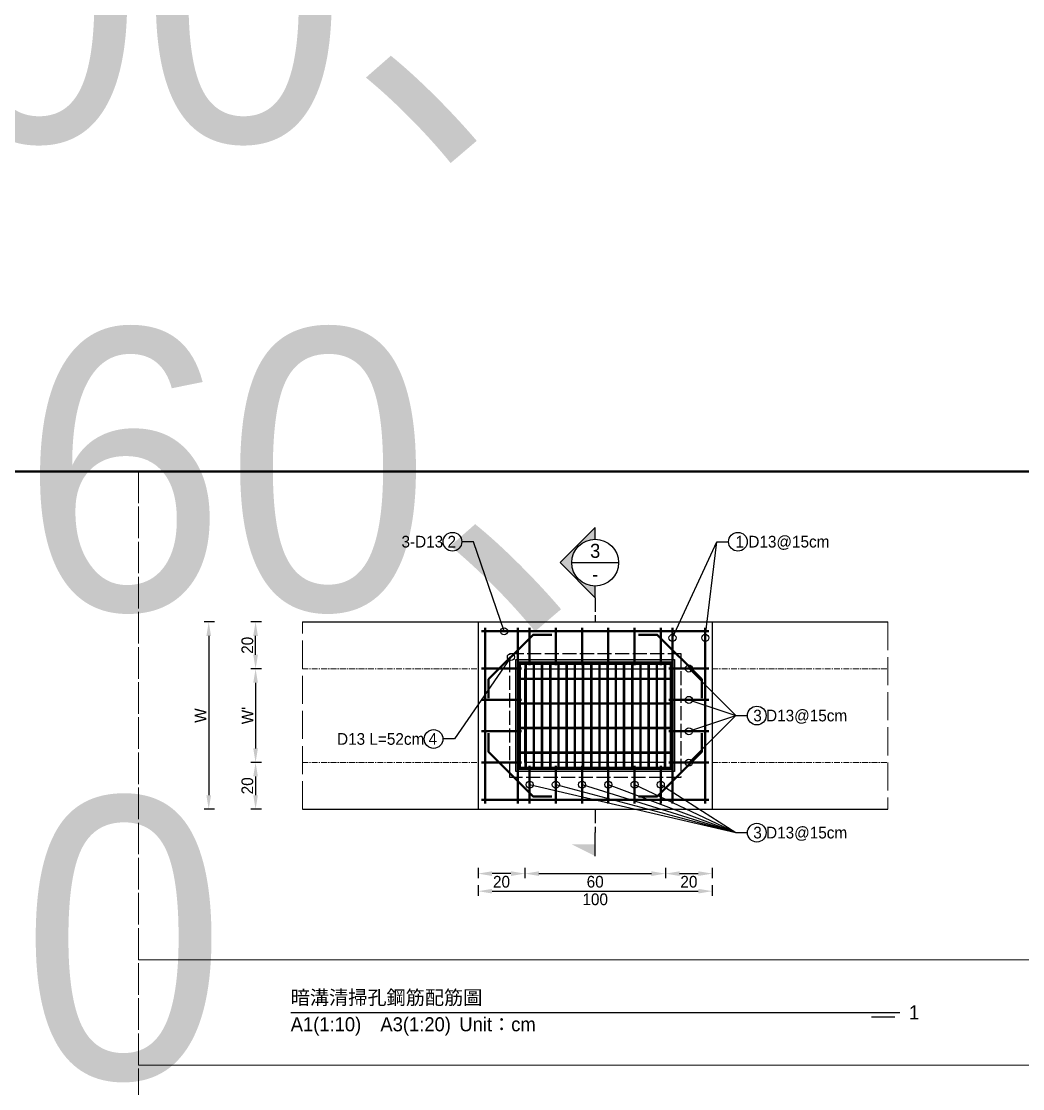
# Model space of a CAD drawing. Extents: x -7340 to 3675, y -3342 to 777.
# Drawn here: x -1710 to -1282.5, y -1777.6 to -1321.8 of the extents above; entities that cross this region are included whole.
import ezdxf
from ezdxf import colors
from ezdxf.entities.mleader import LeaderData, LeaderLine
from ezdxf.math import Vec2, Vec3

# ---------------------------------------------------------------- set-up
doc = ezdxf.new("R2010")
doc.units = 0
doc.header["$MEASUREMENT"] = 0
doc.linetypes.add('ACAD_ISO02W100', pattern=[15, 12, -3])
doc.linetypes.add('CENTERX2', pattern=[4, 2.5, -0.5, 0.5, -0.5])
for name, color, linetype, lineweight in [('一、3.基本-變更', 1, 'Continuous', 50), ('二、1.繪圖-既有設施', 8, 'Continuous', 20), ('二、2.繪圖-施作項目', 181, 'Continuous', 30), ('二、5.繪圖-鋼筋', 60, 'Continuous', 50), ('二、6.繪圖-其他施作項目', 35, 'Continuous', 30)]:
    doc.layers.add(name, color=color, linetype=linetype, lineweight=lineweight)
doc.layers.add('一、4.基本-隱藏', color=9, linetype='ACAD_ISO02W100', lineweight=20, plot=False)
doc.layers.add('三、3.文字-註解文字', color=2, linetype='Continuous')
doc.styles.add('次圖名(詳圖)', font='MS PGothic.ttf', dxfattribs={"height": 6})
doc.styles.add('註解文字(詳圖)', font='MS PGothic.ttf', dxfattribs={"height": 5})
doc.dimstyles.new('註解文字(詳圖)', dxfattribs={"dimtxt": 5, "dimasz": 6, "dimexe": 2, "dimexo": 5, "dimgap": 1, "dimtad": 2, "dimzin": 0, "dimdsep": 46, "dimtxsty": '註解文字(詳圖)', "dimcen": 0.1, "dimclrd": 144, "dimclre": 144, "dimclrt": 256, "dimadec": 0, "dimazin": 0, "dimtfac": 1, "dimtofl": 0, "dimtmove": 0, "dimatfit": 3, "dimfxlon": 1, "dimtolj": 1, "dimtzin": 0, "dimlwd": -1, "dimlwe": -1, "dimarcsym": 1})
pattern_1 = [(45, (-2670.3608, -1414.5957), (-2.65165, 2.65165), []), (45, (-2669.477, -1414.5957), (-2.65165, 2.65165), []), (45, (-2668.593, -1414.5957), (-2.65165, 2.65165), []), (45, (-2667.709, -1414.5957), (-2.65165, 2.65165), [])]

# ---------------------------------------------------------------- blocks, each defined once
blk = doc.blocks.new('*D249')
at = {"layer": 'Defpoints', "color": 0, "transparency": 16777216}
for p in [(-1610, -1578.25), (-1590, -1578.25), (-1590, -1598.25)]:
    blk.add_point(p, dxfattribs=at)
at = {"layer": '三、3.文字-註解文字', "color": 144, "transparency": 16777216}
for p, q in [((-1607.5, -1578.25), (-1612, -1578.25)), ((-1610, -1592.25), (-1610, -1584.25)), ((-1607.5, -1598.25), (-1612, -1598.25))]:
    blk.add_line(p, q, dxfattribs=at)
for points in [[(-1611, -1584.25), (-1609, -1584.25), (-1610, -1578.25)], [(-1611, -1592.25), (-1609, -1592.25), (-1610, -1598.25)]]:
    blk.add_solid(points, dxfattribs=at)
at = {"layer": '三、3.文字-註解文字', "transparency": 16777216, "insert": (-1613.5, -1588.25), "char_height": 5, "attachment_point": 5, "rotation": 90, "style": '註解文字(詳圖)'}
blk.add_mtext('\\A1;20', dxfattribs=at)
blk = doc.blocks.new('*D250')
at = {"layer": 'Defpoints', "color": 0, "transparency": 16777216}
for p in [(-1590, -1598.25), (-1610, -1638.25), (-1590, -1638.25)]:
    blk.add_point(p, dxfattribs=at)
at = {"layer": '三、3.文字-註解文字', "color": 144, "transparency": 16777216}
for p, q in [((-1607.5, -1598.25), (-1612, -1598.25)), ((-1610, -1604.25), (-1610, -1632.25)), ((-1607.5, -1638.25), (-1612, -1638.25))]:
    blk.add_line(p, q, dxfattribs=at)
for points in [[(-1611, -1604.25), (-1609, -1604.25), (-1610, -1598.25)], [(-1611, -1632.25), (-1609, -1632.25), (-1610, -1638.25)]]:
    blk.add_solid(points, dxfattribs=at)
at = {"layer": '三、3.文字-註解文字', "transparency": 16777216, "insert": (-1613.5, -1618.25), "char_height": 5, "attachment_point": 5, "rotation": 90, "style": '註解文字(詳圖)'}
blk.add_mtext("\\A1;W'", dxfattribs=at)
blk = doc.blocks.new('*D251')
at = {"layer": 'Defpoints', "color": 0, "transparency": 16777216}
for p in [(-1590, -1638.25), (-1610, -1658.25), (-1590, -1658.25)]:
    blk.add_point(p, dxfattribs=at)
at = {"layer": '三、3.文字-註解文字', "color": 144, "transparency": 16777216}
for p, q in [((-1607.5, -1638.25), (-1612, -1638.25)), ((-1610, -1644.25), (-1610, -1652.25)), ((-1607.5, -1658.25), (-1612, -1658.25))]:
    blk.add_line(p, q, dxfattribs=at)
for points in [[(-1611, -1644.25), (-1609, -1644.25), (-1610, -1638.25)], [(-1611, -1652.25), (-1609, -1652.25), (-1610, -1658.25)]]:
    blk.add_solid(points, dxfattribs=at)
at = {"layer": '三、3.文字-註解文字', "transparency": 16777216, "insert": (-1613.5, -1648.25), "char_height": 5, "attachment_point": 5, "rotation": 90, "style": '註解文字(詳圖)'}
blk.add_mtext('\\A1;20', dxfattribs=at)
blk = doc.blocks.new('*D247')
at = {"layer": 'Defpoints', "color": 0, "transparency": 16777216}
for p in [(-1590, -1578.25), (-1630, -1658.25), (-1590, -1658.25)]:
    blk.add_point(p, dxfattribs=at)
at = {"layer": '三、3.文字-註解文字', "color": 144, "transparency": 16777216}
for p, q in [((-1627.5, -1578.25), (-1632, -1578.25)), ((-1630, -1584.25), (-1630, -1652.25)), ((-1627.5, -1658.25), (-1632, -1658.25))]:
    blk.add_line(p, q, dxfattribs=at)
for points in [[(-1631, -1584.25), (-1629, -1584.25), (-1630, -1578.25)], [(-1631, -1652.25), (-1629, -1652.25), (-1630, -1658.25)]]:
    blk.add_solid(points, dxfattribs=at)
at = {"layer": '三、3.文字-註解文字', "transparency": 16777216, "insert": (-1633.5, -1618.25), "char_height": 5, "attachment_point": 5, "rotation": 90, "style": '註解文字(詳圖)'}
blk.add_mtext('\\A1;W', dxfattribs=at)
blk = doc.blocks.new('_Small')
at = {"color": 0, "linetype": 'ByBlock', "lineweight": -2}
blk.add_circle((0, 0), 0.25, dxfattribs=at)
blk = doc.blocks.new('*D300')
at = {"layer": 'Defpoints', "color": 0, "transparency": 16777216}
for p in [(-1515, -1638.25), (-1495, -1638.25), (-1515, -1685.75)]:
    blk.add_point(p, dxfattribs=at)
at = {"layer": '三、3.文字-註解文字', "color": 144, "transparency": 16777216}
for p, q in [((-1515, -1683.25), (-1515, -1687.75)), ((-1501, -1685.75), (-1509, -1685.75)), ((-1495, -1683.25), (-1495, -1687.75))]:
    blk.add_line(p, q, dxfattribs=at)
for points in [[(-1509, -1684.75), (-1509, -1686.75), (-1515, -1685.75)], [(-1501, -1684.75), (-1501, -1686.75), (-1495, -1685.75)]]:
    blk.add_solid(points, dxfattribs=at)
at = {"layer": '三、3.文字-註解文字', "transparency": 16777216, "insert": (-1505, -1689.25), "char_height": 5, "attachment_point": 5, "style": '註解文字(詳圖)'}
blk.add_mtext('\\A1;20', dxfattribs=at)
blk = doc.blocks.new('*D301')
at = {"layer": 'Defpoints', "color": 0, "transparency": 16777216}
for p in [(-1495, -1638.25), (-1435, -1638.25), (-1435, -1685.75)]:
    blk.add_point(p, dxfattribs=at)
at = {"layer": '三、3.文字-註解文字', "color": 144, "transparency": 16777216}
for p, q in [((-1495, -1683.25), (-1495, -1687.75)), ((-1489, -1685.75), (-1441, -1685.75)), ((-1435, -1683.25), (-1435, -1687.75))]:
    blk.add_line(p, q, dxfattribs=at)
for points in [[(-1489, -1684.75), (-1489, -1686.75), (-1495, -1685.75)], [(-1441, -1684.75), (-1441, -1686.75), (-1435, -1685.75)]]:
    blk.add_solid(points, dxfattribs=at)
at = {"layer": '三、3.文字-註解文字', "transparency": 16777216, "insert": (-1465, -1689.25), "char_height": 5, "attachment_point": 5, "style": '註解文字(詳圖)'}
blk.add_mtext('\\A1;60', dxfattribs=at)
blk = doc.blocks.new('*D302')
at = {"layer": 'Defpoints', "color": 0, "transparency": 16777216}
for p in [(-1435, -1638.25), (-1415, -1638.25), (-1415, -1685.75)]:
    blk.add_point(p, dxfattribs=at)
at = {"layer": '三、3.文字-註解文字', "color": 144, "transparency": 16777216}
for p, q in [((-1435, -1683.25), (-1435, -1687.75)), ((-1429, -1685.75), (-1421, -1685.75)), ((-1415, -1683.25), (-1415, -1687.75))]:
    blk.add_line(p, q, dxfattribs=at)
for points in [[(-1429, -1684.75), (-1429, -1686.75), (-1435, -1685.75)], [(-1421, -1684.75), (-1421, -1686.75), (-1415, -1685.75)]]:
    blk.add_solid(points, dxfattribs=at)
at = {"layer": '三、3.文字-註解文字', "transparency": 16777216, "insert": (-1425, -1689.25), "char_height": 5, "attachment_point": 5, "style": '註解文字(詳圖)'}
blk.add_mtext('\\A1;20', dxfattribs=at)
blk = doc.blocks.new('*D303')
at = {"layer": 'Defpoints', "color": 0, "transparency": 16777216}
for p in [(-1515, -1658.25), (-1415, -1658.25), (-1415, -1693.25)]:
    blk.add_point(p, dxfattribs=at)
at = {"layer": '三、3.文字-註解文字', "color": 144, "transparency": 16777216}
for p, q in [((-1515, -1690.75), (-1515, -1695.25)), ((-1415, -1690.75), (-1415, -1695.25)), ((-1509, -1693.25), (-1421, -1693.25))]:
    blk.add_line(p, q, dxfattribs=at)
for points in [[(-1509, -1692.25), (-1509, -1694.25), (-1515, -1693.25)], [(-1421, -1692.25), (-1421, -1694.25), (-1415, -1693.25)]]:
    blk.add_solid(points, dxfattribs=at)
at = {"layer": '三、3.文字-註解文字', "transparency": 16777216, "insert": (-1465, -1696.75), "char_height": 5, "attachment_point": 5, "style": '註解文字(詳圖)'}
blk.add_mtext('\\A1;100', dxfattribs=at)

msp = doc.modelspace()

# ---------------------------------------------------------------- hatches: boundary and pattern name
at = {"layer": '三、3.文字-註解文字'}
h = msp.add_hatch(color=256, dxfattribs=at)
h.dxf.hatch_style = 1
h.paths.add_polyline_path([(-1465, -1537.943), (-1480, -1552.943), (-1465, -1567.943), (-1465, -1562.943, -0.4142136), (-1475, -1552.943, -0.4142136), (-1465, -1542.943)])
h = msp.add_hatch(color=256, dxfattribs=at)
h.dxf.hatch_style = 1
h.paths.add_polyline_path([(-1475, -1673.25), (-1465, -1678.25), (-1465, -1673.25)])
at = {"layer": '二、6.繪圖-其他施作項目'}
h = msp.add_hatch(color=256, dxfattribs=at)
h.dxf.hatch_style = 1
h.paths.add_polyline_path([(-1498.9, -1594.35), (-1498.9, -1642.15), (-1431.1, -1642.15), (-1431.1, -1594.35)])
h.paths.add_polyline_path([(-1498, -1595.25), (-1432, -1595.25), (-1432, -1641.25), (-1498, -1641.25)], flags=16)
h.paths.add_polyline_path([(-1495, -1598.25), (-1435, -1598.25), (-1435, -1638.25), (-1495, -1638.25)], flags=0)
h = msp.add_hatch(dxfattribs=at)
h.set_pattern_fill('ANSI34', color=256, scale=5)
h.set_pattern_definition(pattern_1)
h.paths.add_polyline_path([(-1433, -1602.25), (-1497, -1602.25), (-1497, -1602.75), (-1433, -1602.75)])
h = msp.add_hatch(dxfattribs=at)
h.set_pattern_fill('ANSI34', color=256, scale=5)
h.set_pattern_definition(pattern_1)
h.paths.add_polyline_path([(-1433, -1612.75), (-1497, -1612.75), (-1497, -1613.25), (-1433, -1613.25)])
h = msp.add_hatch(dxfattribs=at)
h.set_pattern_fill('ANSI34', color=256, scale=5)
h.set_pattern_definition(pattern_1)
h.paths.add_polyline_path([(-1433, -1623.25), (-1497, -1623.25), (-1497, -1623.75), (-1433, -1623.75)])
h = msp.add_hatch(dxfattribs=at)
h.set_pattern_fill('ANSI34', color=256, scale=5)
h.set_pattern_definition(pattern_1)
h.paths.add_polyline_path([(-1433, -1633.75), (-1497, -1633.75), (-1497, -1634.25), (-1433, -1634.25)])

# ---------------------------------------------------------------- linework, layer by layer
at = {"layer": '一、3.基本-變更'}
msp.add_lwpolyline([(-3420, -1514), (0, -1514), (0, -2021), (-3420, -2021)], close=True, dxfattribs=at)
at = {"layer": '一、4.基本-隱藏'}
for points in [[(-1660, -1514), (-880, -1514), (-880, -2021), (-1660, -2021)], [(-1660, -1514), (-1270, -1514), (-1270, -1722.5), (-1660, -1722.5)], [(-1590, -1578.25), (-1340, -1578.25), (-1340, -1658.25), (-1590, -1658.25)], [(-1660, -1722.5), (-1270, -1722.5), (-1270, -1767.5), (-1660, -1767.5)], [(-1660, -1767.5), (-1270, -1767.5), (-1270, -1976), (-1660, -1976)]]:
    msp.add_lwpolyline(points, close=True, dxfattribs=at)
at = {"layer": '三、3.文字-註解文字'}
for points in [[(-1465, -1542.943), (-1465, -1537.943), (-1480, -1552.943), (-1465, -1567.943), (-1465, -1562.943)], [(-1475, -1552.943), (-1455, -1552.943)], [(-1465, -1678.25), (-1465, -1668.25)], [(-1595, -1745), (-1335, -1745)], [(-1337, -1747), (-1347, -1747)]]:
    msp.add_lwpolyline(points, dxfattribs=at)
at = {"layer": '三、3.文字-註解文字', "linetype": 'ACAD_ISO02W100', "ltscale": 0.5}
for points in [[(-1465, -1567.943), (-1465, -1577.943)], [(-1465, -1658.25), (-1465, -1668.25)]]:
    msp.add_lwpolyline(points, dxfattribs=at)
at = {"layer": '三、3.文字-註解文字'}
for centre, radius in [((-1525.93, -1544), 4), ((-1404.07, -1544), 4), ((-1465, -1552.943), 10), ((-1396, -1618.25), 4), ((-1534, -1628.25), 4), ((-1396, -1668.25), 4)]:
    msp.add_circle(centre, radius, dxfattribs=at)
at = {"layer": '二、1.繪圖-既有設施', "linetype": 'CENTERX2'}
for points in [[(-1590, -1598.25), (-1515, -1598.25)], [(-1415, -1598.25), (-1340, -1598.25)], [(-1590, -1638.25), (-1515, -1638.25)], [(-1415, -1638.25), (-1340, -1638.25)]]:
    msp.add_lwpolyline(points, dxfattribs=at)
at = {"layer": '二、2.繪圖-施作項目'}
for points in [[(-1590, -1578.25), (-1340, -1578.25)], [(-1515, -1578.25), (-1515, -1658.25)], [(-1415, -1578.25), (-1415, -1658.25)], [(-1590, -1658.25), (-1340, -1658.25)]]:
    msp.add_lwpolyline(points, dxfattribs=at)
msp.add_lwpolyline([(-1495, -1598.25), (-1435, -1598.25), (-1435, -1638.25), (-1495, -1638.25)], close=True, dxfattribs=at)
at = {"layer": '二、5.繪圖-鋼筋'}
for points in [[(-1512, -1580.75), (-1512, -1655.75)], [(-1498, -1580.75), (-1498, -1655.75)], [(-1493, -1596.75), (-1493, -1580.75)], [(-1481.8, -1596.75), (-1481.8, -1580.75)], [(-1470.6, -1596.75), (-1470.6, -1580.75)], [(-1459.4, -1596.75), (-1459.4, -1580.75)], [(-1448.2, -1596.75), (-1448.2, -1580.75)], [(-1437, -1596.75), (-1437, -1580.75)], [(-1432, -1580.75), (-1432, -1655.75)], [(-1418, -1580.75), (-1418, -1655.75)], [(-1513.5, -1582.25), (-1416.5, -1582.25)], [(-1510.5, -1610.75), (-1510.5, -1602.75), (-1491.5, -1583.75), (-1483.5, -1583.75)], [(-1419.5, -1610.75), (-1419.5, -1602.75), (-1438.5, -1583.75), (-1446.5, -1583.75)], [(-1513.5, -1598.15), (-1496.5, -1598.15)], [(-1433.5, -1598.15), (-1416.5, -1598.15)], [(-1513.5, -1611.55), (-1496.5, -1611.55)], [(-1433.5, -1611.55), (-1416.5, -1611.55)], [(-1513.5, -1624.95), (-1496.5, -1624.95)], [(-1510.5, -1625.75), (-1510.5, -1633.75), (-1491.5, -1652.75), (-1483.5, -1652.75)], [(-1419.5, -1625.75), (-1419.5, -1633.75), (-1438.5, -1652.75), (-1446.5, -1652.75)], [(-1433.5, -1624.95), (-1416.5, -1624.95)], [(-1513.5, -1638.35), (-1496.5, -1638.35)], [(-1493, -1655.75), (-1493, -1639.75)], [(-1481.8, -1655.75), (-1481.8, -1639.75)], [(-1470.6, -1655.75), (-1470.6, -1639.75)], [(-1459.4, -1655.75), (-1459.4, -1639.75)], [(-1448.2, -1655.75), (-1448.2, -1639.75)], [(-1437, -1655.75), (-1437, -1639.75)], [(-1433.5, -1638.35), (-1416.5, -1638.35)], [(-1513.5, -1654.25), (-1416.5, -1654.25)]]:
    msp.add_lwpolyline(points, dxfattribs=at)
at = {"layer": '二、6.繪圖-其他施作項目', "linetype": 'ACAD_ISO02W100', "ltscale": 0.5}
for points in [[(-1501.5, -1591.75), (-1428.5, -1591.75), (-1428.5, -1644.75), (-1501.5, -1644.75)], [(-1495, -1598.25), (-1435, -1598.25), (-1435, -1638.25), (-1495, -1638.25)]]:
    msp.add_lwpolyline(points, close=True, dxfattribs=at)
at = {"layer": '二、6.繪圖-其他施作項目'}
for points in [[(-1498.9, -1594.35), (-1431.1, -1594.35), (-1431.1, -1642.15), (-1498.9, -1642.15)], [(-1498, -1595.25), (-1432, -1595.25), (-1432, -1641.25), (-1498, -1641.25)], [(-1497.5, -1595.75), (-1432.5, -1595.75), (-1432.5, -1640.75), (-1497.5, -1640.75)]]:
    msp.add_lwpolyline(points, close=True, dxfattribs=at)
for points in [[(-1497.5, -1595.75), (-1432.5, -1595.75)], [(-1497.5, -1595.75), (-1497.5, -1640.75)], [(-1497, -1595.75), (-1497, -1640.75)], [(-1497, -1596.25), (-1433, -1596.25)], [(-1495, -1596.25), (-1495, -1602.25)], [(-1494.5, -1596.25), (-1494.5, -1602.25)], [(-1491.5, -1596.25), (-1491.5, -1602.25)], [(-1491, -1596.25), (-1491, -1602.25)], [(-1488, -1596.25), (-1488, -1602.25)], [(-1487.5, -1596.25), (-1487.5, -1602.25)], [(-1484.5, -1596.25), (-1484.5, -1602.25)], [(-1484, -1596.25), (-1484, -1602.25)], [(-1481, -1596.25), (-1481, -1602.25)], [(-1480.5, -1596.25), (-1480.5, -1602.25)], [(-1477.5, -1596.25), (-1477.5, -1602.25)], [(-1477, -1596.25), (-1477, -1602.25)], [(-1474, -1596.25), (-1474, -1602.25)], [(-1473.5, -1596.25), (-1473.5, -1602.25)], [(-1470.5, -1596.25), (-1470.5, -1602.25)], [(-1470, -1596.25), (-1470, -1602.25)], [(-1467, -1596.25), (-1467, -1602.25)], [(-1466.5, -1596.25), (-1466.5, -1602.25)], [(-1463.5, -1596.25), (-1463.5, -1602.25)], [(-1463, -1596.25), (-1463, -1602.25)], [(-1460, -1596.25), (-1460, -1602.25)], [(-1459.5, -1596.25), (-1459.5, -1602.25)], [(-1456.5, -1596.25), (-1456.5, -1602.25)], [(-1456, -1596.25), (-1456, -1602.25)], [(-1453, -1596.25), (-1453, -1602.25)], [(-1452.5, -1596.25), (-1452.5, -1602.25)], [(-1449.5, -1596.25), (-1449.5, -1602.25)], [(-1449, -1596.25), (-1449, -1602.25)], [(-1446, -1596.25), (-1446, -1602.25)], [(-1445.5, -1596.25), (-1445.5, -1602.25)], [(-1442.5, -1596.25), (-1442.5, -1602.25)], [(-1442, -1596.25), (-1442, -1602.25)], [(-1439, -1596.25), (-1439, -1602.25)], [(-1438.5, -1596.25), (-1438.5, -1602.25)], [(-1435.5, -1596.25), (-1435.5, -1602.25)], [(-1435, -1596.25), (-1435, -1602.25)], [(-1433, -1595.75), (-1433, -1640.75)], [(-1432.5, -1595.75), (-1432.5, -1640.75)], [(-1497, -1602.25), (-1433, -1602.25)], [(-1497, -1602.75), (-1433, -1602.75)], [(-1495, -1602.75), (-1495, -1612.75)], [(-1494.5, -1602.75), (-1494.5, -1612.75)], [(-1491.5, -1602.75), (-1491.5, -1612.75)], [(-1491, -1602.75), (-1491, -1612.75)], [(-1488, -1602.75), (-1488, -1612.75)], [(-1487.5, -1602.75), (-1487.5, -1612.75)], [(-1484.5, -1602.75), (-1484.5, -1612.75)], [(-1484, -1602.75), (-1484, -1612.75)], [(-1481, -1602.75), (-1481, -1612.75)], [(-1480.5, -1602.75), (-1480.5, -1612.75)], [(-1477.5, -1602.75), (-1477.5, -1612.75)], [(-1477, -1602.75), (-1477, -1612.75)], [(-1474, -1602.75), (-1474, -1612.75)], [(-1473.5, -1602.75), (-1473.5, -1612.75)], [(-1470.5, -1602.75), (-1470.5, -1612.75)], [(-1470, -1602.75), (-1470, -1612.75)], [(-1467, -1602.75), (-1467, -1612.75)], [(-1466.5, -1602.75), (-1466.5, -1612.75)], [(-1463.5, -1602.75), (-1463.5, -1612.75)], [(-1463, -1602.75), (-1463, -1612.75)], [(-1460, -1602.75), (-1460, -1612.75)], [(-1459.5, -1602.75), (-1459.5, -1612.75)], [(-1456.5, -1602.75), (-1456.5, -1612.75)], [(-1456, -1602.75), (-1456, -1612.75)], [(-1453, -1602.75), (-1453, -1612.75)], [(-1452.5, -1602.75), (-1452.5, -1612.75)], [(-1449.5, -1602.75), (-1449.5, -1612.75)], [(-1449, -1602.75), (-1449, -1612.75)], [(-1446, -1602.75), (-1446, -1612.75)], [(-1445.5, -1602.75), (-1445.5, -1612.75)], [(-1442.5, -1602.75), (-1442.5, -1612.75)], [(-1442, -1602.75), (-1442, -1612.75)], [(-1439, -1602.75), (-1439, -1612.75)], [(-1438.5, -1602.75), (-1438.5, -1612.75)], [(-1435.5, -1602.75), (-1435.5, -1612.75)], [(-1435, -1602.75), (-1435, -1612.75)], [(-1497, -1612.75), (-1433, -1612.75)], [(-1497, -1613.25), (-1433, -1613.25)], [(-1495, -1613.25), (-1495, -1623.25)], [(-1494.5, -1613.25), (-1494.5, -1623.25)], [(-1491.5, -1613.25), (-1491.5, -1623.25)], [(-1491, -1613.25), (-1491, -1623.25)], [(-1488, -1613.25), (-1488, -1623.25)], [(-1487.5, -1613.25), (-1487.5, -1623.25)], [(-1484.5, -1613.25), (-1484.5, -1623.25)], [(-1484, -1613.25), (-1484, -1623.25)], [(-1481, -1613.25), (-1481, -1623.25)], [(-1480.5, -1613.25), (-1480.5, -1623.25)], [(-1477.5, -1613.25), (-1477.5, -1623.25)], [(-1477, -1613.25), (-1477, -1623.25)], [(-1474, -1613.25), (-1474, -1623.25)], [(-1473.5, -1613.25), (-1473.5, -1623.25)], [(-1470.5, -1613.25), (-1470.5, -1623.25)], [(-1470, -1613.25), (-1470, -1623.25)], [(-1467, -1613.25), (-1467, -1623.25)], [(-1466.5, -1613.25), (-1466.5, -1623.25)], [(-1463.5, -1613.25), (-1463.5, -1623.25)], [(-1463, -1613.25), (-1463, -1623.25)], [(-1460, -1613.25), (-1460, -1623.25)], [(-1459.5, -1613.25), (-1459.5, -1623.25)], [(-1456.5, -1613.25), (-1456.5, -1623.25)], [(-1456, -1613.25), (-1456, -1623.25)], [(-1453, -1613.25), (-1453, -1623.25)], [(-1452.5, -1613.25), (-1452.5, -1623.25)], [(-1449.5, -1613.25), (-1449.5, -1623.25)], [(-1449, -1613.25), (-1449, -1623.25)], [(-1446, -1613.25), (-1446, -1623.25)], [(-1445.5, -1613.25), (-1445.5, -1623.25)], [(-1442.5, -1613.25), (-1442.5, -1623.25)], [(-1442, -1613.25), (-1442, -1623.25)], [(-1439, -1613.25), (-1439, -1623.25)], [(-1438.5, -1613.25), (-1438.5, -1623.25)], [(-1435.5, -1613.25), (-1435.5, -1623.25)], [(-1435, -1613.25), (-1435, -1623.25)], [(-1497, -1623.25), (-1433, -1623.25)], [(-1497, -1623.75), (-1433, -1623.75)], [(-1495, -1623.75), (-1495, -1633.75)], [(-1494.5, -1623.75), (-1494.5, -1633.75)], [(-1491.5, -1623.75), (-1491.5, -1633.75)], [(-1491, -1623.75), (-1491, -1633.75)], [(-1488, -1623.75), (-1488, -1633.75)], [(-1487.5, -1623.75), (-1487.5, -1633.75)], [(-1484.5, -1623.75), (-1484.5, -1633.75)], [(-1484, -1623.75), (-1484, -1633.75)], [(-1481, -1623.75), (-1481, -1633.75)], [(-1480.5, -1623.75), (-1480.5, -1633.75)], [(-1477.5, -1623.75), (-1477.5, -1633.75)], [(-1477, -1623.75), (-1477, -1633.75)], [(-1474, -1623.75), (-1474, -1633.75)], [(-1473.5, -1623.75), (-1473.5, -1633.75)], [(-1470.5, -1623.75), (-1470.5, -1633.75)], [(-1470, -1623.75), (-1470, -1633.75)], [(-1467, -1623.75), (-1467, -1633.75)], [(-1466.5, -1623.75), (-1466.5, -1633.75)], [(-1463.5, -1623.75), (-1463.5, -1633.75)], [(-1463, -1623.75), (-1463, -1633.75)], [(-1460, -1623.75), (-1460, -1633.75)], [(-1459.5, -1623.75), (-1459.5, -1633.75)], [(-1456.5, -1623.75), (-1456.5, -1633.75)], [(-1456, -1623.75), (-1456, -1633.75)], [(-1453, -1623.75), (-1453, -1633.75)], [(-1452.5, -1623.75), (-1452.5, -1633.75)], [(-1449.5, -1623.75), (-1449.5, -1633.75)], [(-1449, -1623.75), (-1449, -1633.75)], [(-1446, -1623.75), (-1446, -1633.75)], [(-1445.5, -1623.75), (-1445.5, -1633.75)], [(-1442.5, -1623.75), (-1442.5, -1633.75)], [(-1442, -1623.75), (-1442, -1633.75)], [(-1439, -1623.75), (-1439, -1633.75)], [(-1438.5, -1623.75), (-1438.5, -1633.75)], [(-1435.5, -1623.75), (-1435.5, -1633.75)], [(-1435, -1623.75), (-1435, -1633.75)], [(-1497, -1633.75), (-1433, -1633.75)], [(-1497, -1634.25), (-1433, -1634.25)], [(-1495, -1634.25), (-1495, -1640.25)], [(-1494.5, -1634.25), (-1494.5, -1640.25)], [(-1491.5, -1634.25), (-1491.5, -1640.25)], [(-1491, -1634.25), (-1491, -1640.25)], [(-1488, -1634.25), (-1488, -1640.25)], [(-1487.5, -1634.25), (-1487.5, -1640.25)], [(-1484.5, -1634.25), (-1484.5, -1640.25)], [(-1484, -1634.25), (-1484, -1640.25)], [(-1481, -1634.25), (-1481, -1640.25)], [(-1480.5, -1634.25), (-1480.5, -1640.25)], [(-1477.5, -1634.25), (-1477.5, -1640.25)], [(-1477, -1634.25), (-1477, -1640.25)], [(-1474, -1634.25), (-1474, -1640.25)], [(-1473.5, -1634.25), (-1473.5, -1640.25)], [(-1470.5, -1634.25), (-1470.5, -1640.25)], [(-1470, -1634.25), (-1470, -1640.25)], [(-1467, -1634.25), (-1467, -1640.25)], [(-1466.5, -1634.25), (-1466.5, -1640.25)], [(-1463.5, -1634.25), (-1463.5, -1640.25)], [(-1463, -1634.25), (-1463, -1640.25)], [(-1460, -1634.25), (-1460, -1640.25)], [(-1459.5, -1634.25), (-1459.5, -1640.25)], [(-1456.5, -1634.25), (-1456.5, -1640.25)], [(-1456, -1634.25), (-1456, -1640.25)], [(-1453, -1634.25), (-1453, -1640.25)], [(-1452.5, -1634.25), (-1452.5, -1640.25)], [(-1449.5, -1634.25), (-1449.5, -1640.25)], [(-1449, -1634.25), (-1449, -1640.25)], [(-1446, -1634.25), (-1446, -1640.25)], [(-1445.5, -1634.25), (-1445.5, -1640.25)], [(-1442.5, -1634.25), (-1442.5, -1640.25)], [(-1442, -1634.25), (-1442, -1640.25)], [(-1439, -1634.25), (-1439, -1640.25)], [(-1438.5, -1634.25), (-1438.5, -1640.25)], [(-1435.5, -1634.25), (-1435.5, -1640.25)], [(-1435, -1634.25), (-1435, -1640.25)], [(-1497.5, -1640.75), (-1432.5, -1640.75)], [(-1497, -1640.25), (-1433, -1640.25)]]:
    msp.add_lwpolyline(points, dxfattribs=at)

# ---------------------------------------------------------------- texts
at = {"layer": '一、4.基本-隱藏', "insert": (-1710, -1414), "char_height": 120, "attachment_point": 5, "style": '次圖名(詳圖)'}
msp.add_mtext_dynamic_manual_height_columns("{\\fMS PGothic|b0|i0|c128|p34;W'=40，h=100、80、60、40}", width=698.49542, gutter_width=30, heights=[0], dxfattribs=at)
at = {"layer": '三、3.文字-註解文字', "char_height": 6}
for s, width, gutter_width, insert, attachment_point, style in [('3', 6.60394, 25, (-1465, -1547.943), 5, '註解文字(詳圖)'), ('-', 6.60394, 25, (-1465, -1557.943), 5, '註解文字(詳圖)'), ('{\\fMS PGothic|b0|i0|c128|p34;暗溝}清掃孔{\\fMS PGothic|b0|i0|c128|p34;鋼筋配筋圖}', 113.35584, 15, (-1595, -1739), 4, '次圖名(詳圖)'), ('1', 3, 15, (-1331, -1745), 4, '次圖名(詳圖)'), ('A1(1:10)\u3000A3(1:20){\\fMS PGothic|b0|i0|c128|p34;^IUnit：cm}', 136.03259, 15, (-1595, -1751), 4, '次圖名(詳圖)')]:
    msp.add_mtext_dynamic_manual_height_columns(s, width=width, gutter_width=gutter_width, heights=[0], dxfattribs=dict(at, insert=insert, attachment_point=attachment_point, style=style))

# ---------------------------------------------------------------- dimensions: what is measured, and where the dimension line sits
at = {"layer": '三、3.文字-註解文字'}
for base, p1, p2, text, picture, middle in [((-1630, -1658.25), (-1590, -1578.25), (-1590, -1658.25), 'W', '*D247', (-1633.5, -1618.25)), ((-1610, -1578.25), (-1590, -1598.25), (-1590, -1578.25), '20', '*D249', (-1613.5, -1588.25)), ((-1610, -1638.25), (-1590, -1598.25), (-1590, -1638.25), "W'", '*D250', (-1613.5, -1618.25)), ((-1610, -1658.25), (-1590, -1638.25), (-1590, -1658.25), '20', '*D251', (-1613.5, -1648.25))]:
    dim = msp.add_linear_dim(base=base, p1=p1, p2=p2, angle=90, text=text, dimstyle='註解文字(詳圖)', dxfattribs=at)
    dim.commit()
    dim.dimension.update_dxf_attribs({"geometry": picture, "text_midpoint": middle})
for base, p1, p2, text, picture, middle in [((-1515, -1685.75), (-1495, -1638.25), (-1515, -1638.25), '20', '*D300', (-1505, -1689.25)), ((-1435, -1685.75), (-1495, -1638.25), (-1435, -1638.25), '60', '*D301', (-1465, -1689.25)), ((-1415, -1685.75), (-1435, -1638.25), (-1415, -1638.25), '20', '*D302', (-1425, -1689.25)), ((-1415, -1693.25), (-1515, -1658.25), (-1415, -1658.25), '100', '*D303', (-1465, -1696.75))]:
    dim = msp.add_linear_dim(base=base, p1=p1, p2=p2, text=text, dimstyle='註解文字(詳圖)', dxfattribs=at)
    dim.commit()
    dim.dimension.update_dxf_attribs({"geometry": picture, "text_midpoint": middle})

# ---------------------------------------------------------------- leaders
ml = msp.add_multileader_mtext('Standard', dxfattribs=at)
ml.set_content('{\\fMS PGothic|b0|i0|c128|p34;3-D13 }2{\\fMS PGothic|b0|i0|c128|p34; }', color=256, style='註解文字(詳圖)')
ml.set_leader_properties(color=144, linetype='ByLayer', lineweight=-1)
ml.set_arrow_properties(name='SMALL')
ml.build(insert=Vec2(0, 0))
ml.multileader.update_dxf_attribs({"dogleg_length": 5, "arrow_head_size": 6})
ctx = ml.context
ctx.base_point, ctx.char_height, ctx.arrow_head_size, ctx.landing_gap_size, ctx.plane_origin = Vec3(-1551.305, -1544), 5, 6, 2.5, Vec3(-1615.339, -1591.835)
ctx.text_align_type = 2
notes = []
notes.append((ctx, [(1, (1, 1, 0), (-1516.93, -1544), (-1, 0), 5, [(0, [(-1503.884, -1582.25)], 0, [])])]))
ctx.mtext.insert, ctx.mtext.width, ctx.mtext.alignment, ctx.mtext.flow_direction = Vec3(-1524.43, -1541.486), 42.33146, 3, 5
ml = msp.add_multileader_mtext('Standard', dxfattribs=at)
ml.set_content('{\\fMS PGothic|b0|i0|c128|p34;1 }D13@15cm', color=256, style='註解文字(詳圖)')
ml.set_leader_properties(color=144, linetype='ByLayer', lineweight=-1)
ml.set_arrow_properties(name='SMALL')
ml.build(insert=Vec2(0, 0))
ml.multileader.update_dxf_attribs({"dogleg_length": 5, "arrow_head_size": 6})
ctx = ml.context
ctx.base_point, ctx.char_height, ctx.arrow_head_size, ctx.landing_gap_size, ctx.plane_origin = Vec3(-1408.07, -1544), 5, 6, 3, Vec3(-1450.695, -1591.835)
notes.append((ctx, [(0, (1, 1, 0), (-1413.07, -1544), (1, 0), 5, [(0, [(-1432, -1585.081)], 0, [])])]))
ctx.mtext.insert, ctx.mtext.flow_direction = Vec3(-1405.07, -1541.486), 5
ml = msp.add_multileader_mtext('Standard', dxfattribs=at)
ml.set_content('{\\fMS PGothic|b0|i0|c128|p34; }', color=256, style='註解文字(詳圖)')
ml.set_leader_properties(color=144, linetype='ByLayer', lineweight=-1)
ml.set_arrow_properties(name='SMALL')
ml.build(insert=Vec2(0, 0))
ml.multileader.update_dxf_attribs({"dogleg_length": 5, "arrow_head_size": 6})
ctx = ml.context
ctx.base_point, ctx.char_height, ctx.arrow_head_size, ctx.landing_gap_size, ctx.plane_origin = Vec3(-1408.07, -1544), 5, 6, 3, Vec3(-1436.695, -1591.835)
notes.append((ctx, [(0, (1, 1, 0), (-1413.07, -1544), (1, 0), 5, [(0, [(-1418, -1585.081)], 0, [])])]))
ctx.mtext.insert, ctx.mtext.flow_direction = Vec3(-1405.07, -1541.5), 5
ml = msp.add_multileader_mtext('Standard', dxfattribs=at)
ml.set_content('{\\fMS PGothic|b0|i0|c128|p34;D13 }L=52cm{\\fMS PGothic|b0|i0|c128|p34; 4 }', color=256, style='註解文字(詳圖)')
ml.set_leader_properties(color=144, linetype='ByLayer', lineweight=-1)
ml.set_arrow_properties(name='SMALL')
ml.build(insert=Vec2(0, 0))
ml.multileader.update_dxf_attribs({"dogleg_length": 5, "arrow_head_size": 6})
ctx = ml.context
ctx.base_point, ctx.char_height, ctx.arrow_head_size, ctx.landing_gap_size, ctx.plane_origin = Vec3(-1578.153, -1628.25), 5, 6, 2.5, Vec3(-1623.409, -1676.085)
ctx.text_align_type = 2
notes.append((ctx, [(1, (1, 1, 0), (-1525, -1628.25), (-1, 0), 5, [(0, [(-1501, -1593.25)], 0, [])])]))
ctx.mtext.insert, ctx.mtext.width, ctx.mtext.alignment, ctx.mtext.flow_direction = Vec3(-1532.5, -1625.736), 45.36597, 3, 5
ml = msp.add_multileader_mtext('Standard', dxfattribs=at)
ml.set_content('3{\\fMS PGothic|b0|i0|c128|p34; D13@15cm}', color=256, style='註解文字(詳圖)')
ml.set_leader_properties(color=144, linetype='ByLayer', lineweight=-1)
ml.set_arrow_properties(name='SMALL')
ml.build(insert=Vec2(0, 0))
ml.multileader.update_dxf_attribs({"dogleg_length": 5, "arrow_head_size": 6})
ctx = ml.context
ctx.base_point, ctx.char_height, ctx.arrow_head_size, ctx.landing_gap_size, ctx.plane_origin = Vec3(-1400, -1618.25), 5, 6, 2.5, Vec3(-1442.625, -1666.085)
notes.append((ctx, [(0, (1, 1, 0), (-1405, -1618.25), (1, 0), 5, [(0, [(-1425, -1598.15)], 0, [])])]))
ctx.mtext.insert, ctx.mtext.flow_direction = Vec3(-1397.5, -1615.736), 5
ml = msp.add_multileader_mtext('Standard', dxfattribs=at)
ml.set_content('{\\fMS PGothic|b0|i0|c128|p34; }', color=256, style='註解文字(詳圖)')
ml.set_leader_properties(color=144, linetype='ByLayer', lineweight=-1)
ml.set_arrow_properties(name='SMALL')
ml.build(insert=Vec2(0, 0))
ml.multileader.update_dxf_attribs({"dogleg_length": 5, "arrow_head_size": 6})
ctx = ml.context
ctx.base_point, ctx.char_height, ctx.arrow_head_size, ctx.landing_gap_size, ctx.plane_origin = Vec3(-1400, -1618.25), 5, 6, 3, Vec3(-1428.625, -1666.085)
notes.append((ctx, [(0, (1, 1, 0), (-1405, -1618.25), (1, 0), 5, [(0, [(-1425, -1611.55)], 0, [])])]))
ctx.mtext.insert, ctx.mtext.flow_direction = Vec3(-1397, -1615.75), 5
ml = msp.add_multileader_mtext('Standard', dxfattribs=at)
ml.set_content('{\\fMS PGothic|b0|i0|c128|p34; }', color=256, style='註解文字(詳圖)')
ml.set_leader_properties(color=144, linetype='ByLayer', lineweight=-1)
ml.set_arrow_properties(name='SMALL')
ml.build(insert=Vec2(0, 0))
ml.multileader.update_dxf_attribs({"dogleg_length": 5, "arrow_head_size": 6})
ctx = ml.context
ctx.base_point, ctx.char_height, ctx.arrow_head_size, ctx.landing_gap_size, ctx.plane_origin = Vec3(-1400, -1618.25), 5, 6, 3, Vec3(-1428.625, -1680.585)
notes.append((ctx, [(0, (1, 1, 0), (-1405, -1618.25), (1, 0), 5, [(0, [(-1425, -1624.95)], 0, [])])]))
ctx.mtext.insert, ctx.mtext.flow_direction = Vec3(-1397, -1615.75), 5
ml = msp.add_multileader_mtext('Standard', dxfattribs=at)
ml.set_content('{\\fMS PGothic|b0|i0|c128|p34; }', color=256, style='註解文字(詳圖)')
ml.set_leader_properties(color=144, linetype='ByLayer', lineweight=-1)
ml.set_arrow_properties(name='SMALL')
ml.build(insert=Vec2(0, 0))
ml.multileader.update_dxf_attribs({"dogleg_length": 5, "arrow_head_size": 6})
ctx = ml.context
ctx.base_point, ctx.char_height, ctx.arrow_head_size, ctx.landing_gap_size, ctx.plane_origin = Vec3(-1400, -1618.25), 5, 6, 3, Vec3(-1428.625, -1695.085)
notes.append((ctx, [(0, (1, 1, 0), (-1405, -1618.25), (1, 0), 5, [(0, [(-1425, -1638.35)], 0, [])])]))
ctx.mtext.insert, ctx.mtext.flow_direction = Vec3(-1397, -1615.75), 5
ml = msp.add_multileader_mtext('Standard', dxfattribs=at)
ml.set_content('{\\fMS PGothic|b0|i0|c128|p34; }', color=256, style='註解文字(詳圖)')
ml.set_leader_properties(color=144, linetype='ByLayer', lineweight=-1)
ml.set_arrow_properties(name='SMALL')
ml.build(insert=Vec2(0, 0))
ml.multileader.update_dxf_attribs({"dogleg_length": 5, "arrow_head_size": 6})
ctx = ml.context
ctx.base_point, ctx.char_height, ctx.arrow_head_size, ctx.landing_gap_size, ctx.plane_origin = Vec3(-1400, -1668.25), 5, 6, 3, Vec3(-1428.625, -1759.585)
notes.append((ctx, [(0, (1, 1, 0), (-1405, -1668.25), (1, 0), 5, [(0, [(-1493, -1647.75)], 0, [])])]))
ctx.mtext.insert, ctx.mtext.flow_direction = Vec3(-1397, -1665.75), 5
ml = msp.add_multileader_mtext('Standard', dxfattribs=at)
ml.set_content('{\\fMS PGothic|b0|i0|c128|p34; }', color=256, style='註解文字(詳圖)')
ml.set_leader_properties(color=144, linetype='ByLayer', lineweight=-1)
ml.set_arrow_properties(name='SMALL')
ml.build(insert=Vec2(0, 0))
ml.multileader.update_dxf_attribs({"dogleg_length": 5, "arrow_head_size": 6})
ctx = ml.context
ctx.base_point, ctx.char_height, ctx.arrow_head_size, ctx.landing_gap_size, ctx.plane_origin = Vec3(-1400, -1668.25), 5, 6, 3, Vec3(-1428.625, -1745.085)
notes.append((ctx, [(0, (1, 1, 0), (-1405, -1668.25), (1, 0), 5, [(0, [(-1481.8, -1647.75)], 0, [])])]))
ctx.mtext.insert, ctx.mtext.flow_direction = Vec3(-1397, -1665.75), 5
ml = msp.add_multileader_mtext('Standard', dxfattribs=at)
ml.set_content('{\\fMS PGothic|b0|i0|c128|p34; }', color=256, style='註解文字(詳圖)')
ml.set_leader_properties(color=144, linetype='ByLayer', lineweight=-1)
ml.set_arrow_properties(name='SMALL')
ml.build(insert=Vec2(0, 0))
ml.multileader.update_dxf_attribs({"dogleg_length": 5, "arrow_head_size": 6})
ctx = ml.context
ctx.base_point, ctx.char_height, ctx.arrow_head_size, ctx.landing_gap_size, ctx.plane_origin = Vec3(-1400, -1668.25), 5, 6, 3, Vec3(-1428.625, -1730.585)
notes.append((ctx, [(0, (1, 1, 0), (-1405, -1668.25), (1, 0), 5, [(0, [(-1470.6, -1647.75)], 0, [])])]))
ctx.mtext.insert, ctx.mtext.flow_direction = Vec3(-1397, -1665.75), 5
ml = msp.add_multileader_mtext('Standard', dxfattribs=at)
ml.set_content('{\\fMS PGothic|b0|i0|c128|p34; }', color=256, style='註解文字(詳圖)')
ml.set_leader_properties(color=144, linetype='ByLayer', lineweight=-1)
ml.set_arrow_properties(name='SMALL')
ml.build(insert=Vec2(0, 0))
ml.multileader.update_dxf_attribs({"dogleg_length": 5, "arrow_head_size": 6})
ctx = ml.context
ctx.base_point, ctx.char_height, ctx.arrow_head_size, ctx.landing_gap_size, ctx.plane_origin = Vec3(-1400, -1668.25), 5, 6, 3, Vec3(-1428.625, -1716.085)
notes.append((ctx, [(0, (1, 1, 0), (-1405, -1668.25), (1, 0), 5, [(0, [(-1459.4, -1647.75)], 0, [])])]))
ctx.mtext.insert, ctx.mtext.flow_direction = Vec3(-1397, -1665.75), 5
ml = msp.add_multileader_mtext('Standard', dxfattribs=at)
ml.set_content('3{\\fMS PGothic|b0|i0|c128|p34; D13@15cm}', color=256, style='註解文字(詳圖)')
ml.set_leader_properties(color=144, linetype='ByLayer', lineweight=-1)
ml.set_arrow_properties(name='SMALL')
ml.build(insert=Vec2(0, 0))
ml.multileader.update_dxf_attribs({"dogleg_length": 5, "arrow_head_size": 6})
ctx = ml.context
ctx.base_point, ctx.char_height, ctx.arrow_head_size, ctx.landing_gap_size, ctx.plane_origin = Vec3(-1400, -1668.25), 5, 6, 2.5, Vec3(-1442.625, -1716.085)
notes.append((ctx, [(0, (1, 1, 0), (-1405, -1668.25), (1, 0), 5, [(0, [(-1448.2, -1647.75)], 0, [])])]))
ctx.mtext.insert, ctx.mtext.flow_direction = Vec3(-1397.5, -1665.736), 5
ml = msp.add_multileader_mtext('Standard', dxfattribs=at)
ml.set_content('{\\fMS PGothic|b0|i0|c128|p34; }', color=256, style='註解文字(詳圖)')
ml.set_leader_properties(color=144, linetype='ByLayer', lineweight=-1)
ml.set_arrow_properties(name='SMALL')
ml.build(insert=Vec2(0, 0))
ml.multileader.update_dxf_attribs({"dogleg_length": 5, "arrow_head_size": 6})
ctx = ml.context
ctx.base_point, ctx.char_height, ctx.arrow_head_size, ctx.landing_gap_size, ctx.plane_origin = Vec3(-1400, -1668.25), 5, 6, 2.5, Vec3(-1431.425, -1716.085)
notes.append((ctx, [(0, (1, 1, 0), (-1405, -1668.25), (1, 0), 5, [(0, [(-1437, -1647.75)], 0, [])])]))
ctx.mtext.insert, ctx.mtext.flow_direction = Vec3(-1397.5, -1665.75), 5
for ctx, leaders in notes:
    for number, flags, end, landing, length, lines in leaders:
        leader = LeaderData()
        leader.index, (leader.has_last_leader_line, leader.has_dogleg_vector, leader.attachment_direction) = number, flags
        leader.last_leader_point, leader.dogleg_vector, leader.dogleg_length = Vec3(end), Vec3(landing), length
        for number, points, colour, breaks in lines:
            line = LeaderLine()
            line.index, line.vertices, line.color, line.breaks = number, Vec3.list(points), colors.encode_raw_color(colour), breaks
            leader.lines.append(line)
        ctx.leaders.append(leader)

doc.saveas('drawing.dxf')
